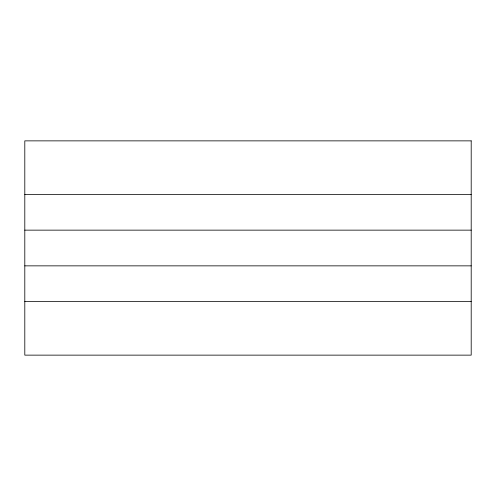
<?xml version="1.0" encoding="UTF-8"?>
<svg xmlns="http://www.w3.org/2000/svg" width="496" height="496" viewBox="0 0 496 496"><rect width="100%" height="100%" fill="white"/><g stroke="black" fill="none" stroke-linecap="round" stroke-linejoin="round"><path stroke-width="0.74" d="M24.8 194.432L471.2 194.432M24.8 230.144L471.2 230.144M24.8 265.856L471.2 265.856M24.8 301.568L471.2 301.568M471.2 140.864L24.8 140.864L24.8 355.136L471.2 355.136L471.2 140.864"/></g></svg>
